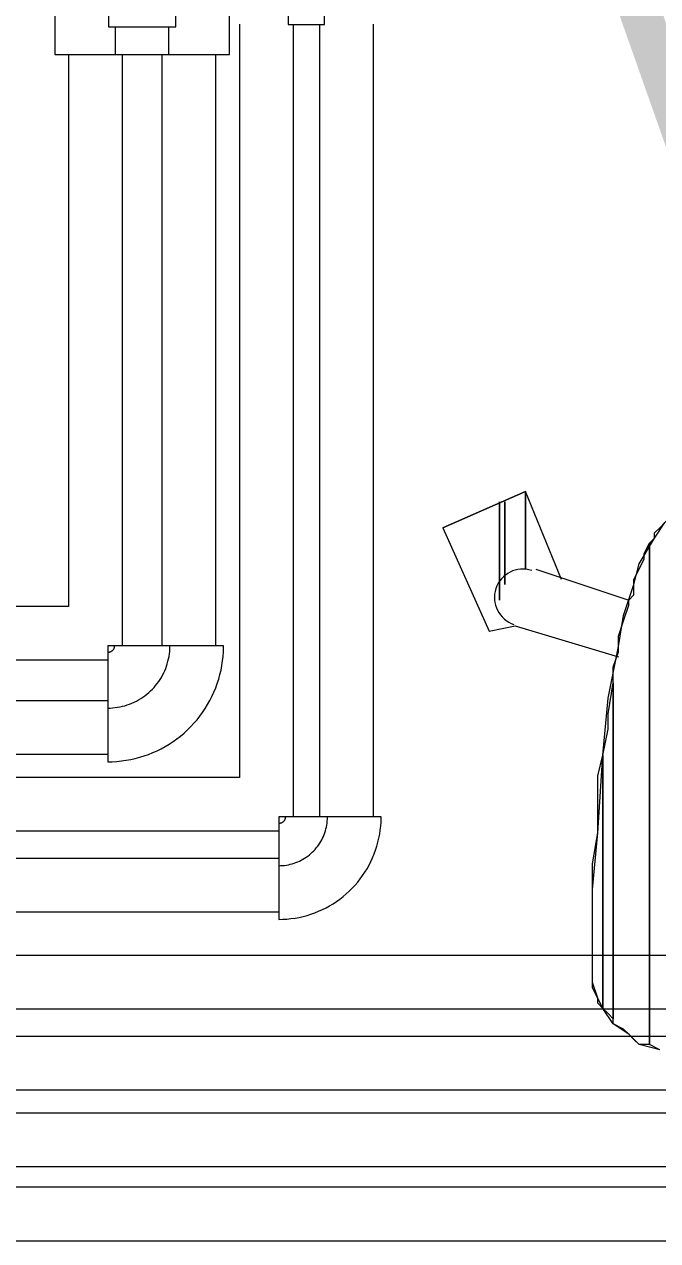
# Model space of a CAD drawing. Header units: metres. Extents: x 29 to 86.9, y -23.2 to 39.7.
# Drawn here: x 75.393 to 75.693, y -14.673 to -14.098 of the extents above; entities that cross this region are included whole.
import ezdxf

# ---------------------------------------------------------------- set-up
doc = ezdxf.new("R2010")
doc.units = ezdxf.units.M
doc.header["$LTSCALE"] = 100
doc.layers.get('0').update_dxf_attribs({"color": 254})
for name, color, linetype, lineweight in [('A-ANNO-NOTE', 7, 'Continuous', 9), ('Arqui', 8, 'Continuous', 0), ('P-PIPE', 7, 'Continuous', 18)]:
    doc.layers.add(name, color=color, linetype=linetype, lineweight=lineweight)
doc.styles.add('SansSerif_1', font='SANSS__.TTF', dxfattribs={"width": 0.9, "height": 0.0018})

# ---------------------------------------------------------------- blocks, each defined once
blk = doc.blocks.new('A$C9582355f')
at = {"layer": 'Arqui'}
for points in [[(46.66477, 8.80383), (46.64765, 8.8454), (46.60852, 8.82828), (46.63053, 8.77937), (46.64275, 8.78182), (46.69167, 8.76714)], [(46.60852, 8.82828), (46.64765, 8.8454)], [(46.64765, 8.8454), (46.64765, 8.80872), (46.64765, 8.8454)], [(46.64765, 8.8454), (46.64765, 8.80872), (46.64765, 8.8454)], [(46.63542, 8.84051), (46.63542, 8.79405), (46.63542, 8.84051)], [(46.63542, 8.84051), (46.63542, 8.79405), (46.63542, 8.84051)], [(46.63786, 8.84051), (46.63786, 8.80138), (46.63786, 8.84051)], [(46.63786, 8.84051), (46.63786, 8.80138), (46.63786, 8.84051)], [(46.65254, 8.80872), (46.69656, 8.79405), (46.699, 8.79649), (46.699, 8.80383), (46.70145, 8.80872), (46.70389, 8.81361), (46.70389, 8.81606), (46.70634, 8.82095), (46.70879, 8.82339), (46.70879, 8.82584), (46.71123, 8.82828), (46.71368, 8.83073), (46.71612, 8.83318), (46.71857, 8.83562), (46.72101, 8.83562), (46.72346, 8.83807), (46.72835, 8.83807), (46.7308, 8.83807), (46.73569, 8.83807), (46.73813, 8.83807)], [(46.71123, 8.58128), (46.70145, 8.58372), (46.69656, 8.58862), (46.68922, 8.59351), (46.68433, 8.60084), (46.68188, 8.60574), (46.67944, 8.61307), (46.67944, 8.61796), (46.67944, 8.6253), (46.67944, 8.63997), (46.67944, 8.65709), (46.68188, 8.68399), (46.68433, 8.72068), (46.68678, 8.74758), (46.69167, 8.77204), (46.69411, 8.78671), (46.699, 8.80138), (46.70145, 8.81117), (46.70879, 8.82339), (46.71368, 8.83073)], [(46.70634, 8.82095), (46.70634, 8.58372), (46.70634, 8.82095)], [(46.71123, 8.58128), (46.70634, 8.58372), (46.70145, 8.58372), (46.699, 8.58617), (46.69656, 8.58862), (46.69411, 8.59106), (46.68922, 8.59351), (46.68922, 8.59595), (46.68678, 8.5984), (46.68433, 8.60084), (46.68188, 8.60329), (46.68188, 8.60574), (46.67944, 8.61063), (46.67944, 8.61307), (46.67944, 8.61796), (46.67944, 8.62041), (46.67944, 8.62285), (46.67944, 8.6253), (46.67944, 8.63264), (46.67944, 8.64486), (46.67944, 8.6522), (46.67944, 8.66198), (46.67944, 8.66932), (46.68188, 8.68399), (46.68188, 8.70111), (46.68188, 8.7109), (46.68433, 8.72068), (46.68678, 8.73291), (46.68678, 8.74024), (46.68922, 8.75492), (46.68922, 8.76225), (46.69167, 8.76959), (46.69167, 8.77693), (46.69411, 8.78426), (46.69656, 8.7916), (46.69656, 8.79405)], [(46.68922, 8.75492), (46.68922, 8.59595), (46.68922, 8.75492)], [(46.68433, 8.72068), (46.68433, 8.60084), (46.68433, 8.72068)]]:
    blk.add_lwpolyline(points, dxfattribs=at)
blk.add_arc((46.64642, 8.79527), 0.01345, 71.7527, 251.75216, dxfattribs=at)
blk = doc.blocks.new('Ball_Valve-Brass-Standard_Port-WATTS-WBVS3-0_38_Thru_3_00_Inch-Soldered - 3_8_-V34-NIVEL 02')
at = {"layer": 'P-PIPE', "color": 11, "true_color": 0xff8080}
for p, q in [((75.56157, -13.99588), (75.55908, -13.99588)), ((75.55908, -13.99588), (75.55908, -14.05063)), ((75.55908, -14.05063), (75.55908, -13.99588)), ((75.55908, -13.99588), (75.56157, -13.99588)), ((75.56157, -14.05166), (75.56157, -13.99588)), ((75.56157, -13.99588), (75.56157, -14.05166)), ((75.55908, -14.05063), (75.54638, -14.06333)), ((75.54638, -14.06333), (75.55908, -14.05063)), ((75.54887, -14.06436), (75.56157, -14.05166)), ((75.56157, -14.05166), (75.54887, -14.06436)), ((75.51803, -14.05621), (75.51803, -14.06314)), ((75.52664, -14.05621), (75.51803, -14.05621)), ((75.53525, -14.05621), (75.52664, -14.05621)), ((75.53525, -14.06314), (75.53525, -14.05621)), ((75.51473, -14.06314), (75.51473, -14.09121)), ((75.52664, -14.06314), (75.51473, -14.06314)), ((75.52664, -14.06314), (75.51803, -14.06314)), ((75.53525, -14.06314), (75.52664, -14.06314)), ((75.53856, -14.06314), (75.52664, -14.06314)), ((75.53856, -14.06898), (75.53856, -14.06314)), ((75.54638, -14.06333), (75.54638, -14.08793)), ((75.54638, -14.08793), (75.54638, -14.06333)), ((75.54638, -14.06898), (75.53856, -14.06898)), ((75.54638, -14.08473), (75.54638, -14.06898)), ((75.54638, -14.08473), (75.54638, -14.06898)), ((75.54887, -14.08793), (75.54887, -14.06436)), ((75.54887, -14.06436), (75.54887, -14.08793)), ((75.53856, -14.08473), (75.54638, -14.08473)), ((75.53856, -14.09121), (75.53856, -14.08473)), ((75.51473, -14.09121), (75.52664, -14.09121)), ((75.51803, -14.09121), (75.51803, -14.09751)), ((75.51803, -14.09121), (75.52664, -14.09121)), ((75.52664, -14.09121), (75.53525, -14.09121)), ((75.52664, -14.09121), (75.53856, -14.09121)), ((75.53525, -14.09751), (75.53525, -14.09121)), ((75.54638, -14.08793), (75.54887, -14.08793)), ((75.54887, -14.08793), (75.54638, -14.08793)), ((75.51803, -14.09751), (75.52664, -14.09751)), ((75.52664, -14.09751), (75.53525, -14.09751))]:
    blk.add_line(p, q, dxfattribs=at)
for points in [[(75.53856, -14.06898), (75.53854, -14.06898), (75.53849, -14.06905), (75.53836, -14.06926), (75.53824, -14.06947), (75.53807, -14.06974), (75.53787, -14.07007), (75.53768, -14.07037), (75.53752, -14.07064), (75.53741, -14.07085), (75.5373, -14.07108), (75.53713, -14.07138), (75.53691, -14.07179), (75.5367, -14.07223), (75.53656, -14.07255), (75.53648, -14.07274), (75.53642, -14.07289), (75.53637, -14.07303), (75.5363, -14.07323), (75.53617, -14.07359), (75.53599, -14.07411), (75.53584, -14.07466), (75.53574, -14.07511), (75.53569, -14.07545), (75.53565, -14.0758), (75.53561, -14.07626), (75.53559, -14.07686), (75.53561, -14.07745), (75.53565, -14.07792), (75.53569, -14.07827), (75.53574, -14.07861), (75.53584, -14.07906), (75.53599, -14.0796), (75.53617, -14.08013), (75.5363, -14.08048), (75.53637, -14.08068), (75.53643, -14.08083), (75.53648, -14.08098), (75.53656, -14.08116), (75.5367, -14.08149), (75.53691, -14.08193), (75.53713, -14.08233), (75.5373, -14.08264), (75.53741, -14.08286), (75.53753, -14.08308), (75.53768, -14.08334), (75.53787, -14.08365), (75.53807, -14.08397), (75.53824, -14.08424), (75.53836, -14.08446), (75.53849, -14.08467), (75.53854, -14.08473), (75.53856, -14.08473)], [(75.53856, -14.08473), (75.53854, -14.08473), (75.53849, -14.08467), (75.53836, -14.08446), (75.53824, -14.08424), (75.53807, -14.08397), (75.53787, -14.08365), (75.53768, -14.08334), (75.53753, -14.08308), (75.53741, -14.08286), (75.5373, -14.08264), (75.53713, -14.08233), (75.53691, -14.08193), (75.5367, -14.08149), (75.53656, -14.08116), (75.53648, -14.08098), (75.53643, -14.08083), (75.53637, -14.08068), (75.5363, -14.08048), (75.53617, -14.08013), (75.53599, -14.0796), (75.53584, -14.07906), (75.53574, -14.07861), (75.53569, -14.07827), (75.53565, -14.07792), (75.53561, -14.07745), (75.53559, -14.07686), (75.53561, -14.07626), (75.53565, -14.0758), (75.53569, -14.07545), (75.53574, -14.07511), (75.53584, -14.07466), (75.53599, -14.07411), (75.53617, -14.07359), (75.5363, -14.07323), (75.53637, -14.07303), (75.53642, -14.07289), (75.53648, -14.07274), (75.53656, -14.07255), (75.5367, -14.07223), (75.53691, -14.07179), (75.53713, -14.07138), (75.5373, -14.07108), (75.53741, -14.07085), (75.53752, -14.07064), (75.53768, -14.07037), (75.53787, -14.07007), (75.53807, -14.06974), (75.53824, -14.06947), (75.53836, -14.06926), (75.53849, -14.06905), (75.53854, -14.06898), (75.53856, -14.06898)]]:
    blk.add_open_spline(points, degree=3, knots=[0, 0, 0, 0, 0.055556, 0.083333, 0.111111, 0.138889, 0.166667, 0.194444, 0.208333, 0.222222, 0.236111, 0.25, 0.277778, 0.305556, 0.319444, 0.326389, 0.333333, 0.340278, 0.347222, 0.361111, 0.388889, 0.416667, 0.430556, 0.444444, 0.458333, 0.472222, 0.5, 0.527778, 0.541667, 0.555556, 0.569444, 0.583333, 0.611111, 0.638889, 0.652778, 0.659722, 0.666667, 0.673611, 0.680556, 0.694444, 0.722222, 0.75, 0.763889, 0.777778, 0.791667, 0.805556, 0.833333, 0.861111, 0.888889, 0.916667, 0.944444, 1, 1, 1, 1], dxfattribs=at)
blk = doc.blocks.new('Ball_Valve-Brass-Standard_Port-WATTS-WBVS3-0_38_Thru_3_00_Inch-Soldered - 5_8_-2319746-NIVEL 02')
at = {"layer": 'P-PIPE', "color": 1, "true_color": 0xff0000}
for p, q in [((72.14666, -18.81388), (72.14666, -18.82691)), ((72.15936, -18.81388), (72.14666, -18.81388)), ((72.17206, -18.81388), (72.15936, -18.81388)), ((72.17206, -18.82691), (72.17206, -18.81388)), ((72.14348, -18.82691), (72.14348, -18.86831)), ((72.15936, -18.82691), (72.14348, -18.82691)), ((72.15936, -18.82691), (72.14666, -18.82691)), ((72.17206, -18.82691), (72.15936, -18.82691)), ((72.17523, -18.82691), (72.15936, -18.82691)), ((72.17523, -18.83928), (72.17523, -18.82691)), ((72.18351, -18.83928), (72.17523, -18.83928)), ((72.18351, -18.86223), (72.18351, -18.83535)), ((72.18351, -18.83535), (72.18631, -18.83535)), ((72.18631, -18.83535), (72.18351, -18.83535)), ((72.18351, -18.83535), (72.18351, -18.86223)), ((72.18351, -18.85833), (72.18351, -18.83928)), ((72.18351, -18.85833), (72.18351, -18.83928)), ((72.18631, -18.83535), (72.18631, -18.86108)), ((72.18631, -18.86108), (72.18631, -18.83535)), ((72.17523, -18.85833), (72.18351, -18.85833)), ((72.17523, -18.86831), (72.17523, -18.85833)), ((72.20101, -18.87973), (72.18351, -18.86223)), ((72.18351, -18.86223), (72.20101, -18.87973)), ((72.18631, -18.86108), (72.20381, -18.87858)), ((72.20381, -18.87858), (72.18631, -18.86108)), ((72.14348, -18.86831), (72.15936, -18.86831)), ((72.14666, -18.86831), (72.14666, -18.88373)), ((72.14666, -18.86831), (72.15936, -18.86831)), ((72.15936, -18.86831), (72.17206, -18.86831)), ((72.15936, -18.86831), (72.17523, -18.86831)), ((72.17206, -18.88373), (72.17206, -18.86831)), ((72.20381, -18.87858), (72.20381, -18.94088)), ((72.20381, -18.94088), (72.20381, -18.87858)), ((72.14666, -18.88373), (72.15936, -18.88373)), ((72.15936, -18.88373), (72.17206, -18.88373)), ((72.20101, -18.94088), (72.20101, -18.87973)), ((72.20101, -18.87973), (72.20101, -18.94088)), ((72.20381, -18.94088), (72.20101, -18.94088)), ((72.20101, -18.94088), (72.20381, -18.94088))]:
    blk.add_line(p, q, dxfattribs=at)
for points in [[(72.17523, -18.85833), (72.17522, -18.85833), (72.17516, -18.85825), (72.17502, -18.858), (72.17489, -18.85775), (72.17471, -18.85742), (72.17448, -18.85703), (72.17428, -18.85666), (72.17411, -18.85634), (72.17399, -18.85608), (72.17387, -18.85581), (72.17369, -18.85544), (72.17345, -18.85494), (72.17322, -18.85441), (72.17305, -18.85396), (72.17293, -18.85361), (72.17282, -18.85325), (72.17267, -18.85276), (72.17248, -18.85212), (72.17229, -18.85132), (72.17216, -18.8505), (72.17209, -18.84966), (72.17207, -18.84881), (72.17209, -18.84795), (72.17216, -18.84711), (72.17229, -18.84629), (72.17248, -18.8455), (72.17267, -18.84486), (72.17282, -18.84437), (72.17293, -18.84401), (72.17305, -18.84366), (72.17322, -18.84321), (72.17345, -18.84267), (72.17369, -18.84218), (72.17387, -18.8418), (72.17399, -18.84153), (72.17412, -18.84127), (72.17428, -18.84095), (72.17448, -18.84058), (72.17471, -18.84019), (72.17489, -18.83987), (72.17502, -18.83961), (72.17516, -18.83936), (72.17522, -18.83928), (72.17523, -18.83928)], [(72.17523, -18.83928), (72.17522, -18.83928), (72.17516, -18.83936), (72.17502, -18.83961), (72.17489, -18.83987), (72.17471, -18.84019), (72.17448, -18.84058), (72.17428, -18.84095), (72.17412, -18.84127), (72.17399, -18.84153), (72.17387, -18.8418), (72.17369, -18.84218), (72.17345, -18.84267), (72.17322, -18.84321), (72.17305, -18.84366), (72.17293, -18.84401), (72.17282, -18.84437), (72.17267, -18.84486), (72.17248, -18.8455), (72.17229, -18.84629), (72.17216, -18.84711), (72.17209, -18.84795), (72.17207, -18.84881), (72.17209, -18.84966), (72.17216, -18.8505), (72.17229, -18.85132), (72.17248, -18.85212), (72.17267, -18.85276), (72.17282, -18.85325), (72.17293, -18.85361), (72.17305, -18.85396), (72.17322, -18.85441), (72.17345, -18.85494), (72.17369, -18.85544), (72.17387, -18.85581), (72.17399, -18.85608), (72.17411, -18.85634), (72.17428, -18.85666), (72.17448, -18.85703), (72.17471, -18.85742), (72.17489, -18.85775), (72.17502, -18.858), (72.17516, -18.85825), (72.17522, -18.85833), (72.17523, -18.85833)]]:
    blk.add_open_spline(points, degree=3, knots=[0, 0, 0, 0, 0.055556, 0.083333, 0.111111, 0.138889, 0.166667, 0.194444, 0.208333, 0.222222, 0.236111, 0.25, 0.277778, 0.305556, 0.319444, 0.333333, 0.347222, 0.361111, 0.388889, 0.416667, 0.444444, 0.472222, 0.5, 0.527778, 0.555556, 0.583333, 0.611111, 0.638889, 0.652778, 0.666667, 0.680556, 0.694444, 0.722222, 0.75, 0.763889, 0.777778, 0.791667, 0.805556, 0.833333, 0.861111, 0.888889, 0.916667, 0.944444, 1, 1, 1, 1], dxfattribs=at)
blk = doc.blocks.new('Elbow - Welded - REFRIGERACION-V10-NIVEL 02')
at = {"layer": 'P-PIPE', "color": 1, "true_color": 0xff0000}
for p, q in [((-0.01632, 0.01315), (-0.01632, -0.01315)), ((-0.01632, 0.01315), (-0.01632, -0.01315)), ((0.01315, 0.01632), (-0.01315, 0.01632)), ((0.01315, 0.01632), (-0.01315, 0.01632))]:
    blk.add_line(p, q, dxfattribs=at)
at = {"layer": 'P-PIPE', "color": 1, "true_color": 0xff0000, "flags": 128}
for points in [[(-0.01632, -0.01315), (-0.01514, -0.01312), (-0.01397, -0.01305), (-0.01279, -0.01293), (-0.01163, -0.01277), (-0.01047, -0.01256), (-0.00932, -0.0123), (-0.00818, -0.012), (-0.00705, -0.01165), (-0.00594, -0.01126), (-0.00485, -0.01082), (-0.00377, -0.01034), (-0.00271, -0.00982), (-0.00168, -0.00925), (-0.00067, -0.00865), (0.00032, -0.008), (0.00128, -0.00731), (0.00221, -0.00659), (0.00311, -0.00583), (0.00398, -0.00504), (0.00482, -0.00421), (0.00562, -0.00335), (0.00639, -0.00245), (0.00712, -0.00153), (0.00782, -0.00058), (0.00847, 0.0004), (0.00909, 0.0014), (0.00967, 0.00243), (0.0102, 0.00348), (0.01069, 0.00455), (0.01114, 0.00564), (0.01155, 0.00675), (0.01191, 0.00787), (0.01222, 0.00901), (0.01249, 0.01016), (0.01272, 0.01131), (0.01289, 0.01248), (0.01303, 0.01365), (0.01311, 0.01483), (0.01314, 0.016), (0.01315, 0.01632)], [(-0.01315, 0.01632), (-0.01315, 0.01619), (-0.01316, 0.01607), (-0.01317, 0.01594), (-0.01319, 0.01582), (-0.01321, 0.01569), (-0.01324, 0.01557), (-0.01327, 0.01544), (-0.01331, 0.01532), (-0.01335, 0.0152), (-0.0134, 0.01509), (-0.01345, 0.01497), (-0.01351, 0.01486), (-0.01357, 0.01474), (-0.01363, 0.01463), (-0.0137, 0.01453), (-0.01377, 0.01443), (-0.01385, 0.01433), (-0.01393, 0.01423), (-0.01402, 0.01413), (-0.01411, 0.01404), (-0.0142, 0.01396), (-0.0143, 0.01387), (-0.0144, 0.0138), (-0.0145, 0.01372), (-0.01461, 0.01365), (-0.01471, 0.01358), (-0.01483, 0.01352), (-0.01494, 0.01346), (-0.01505, 0.01341), (-0.01517, 0.01336), (-0.01529, 0.01332), (-0.01541, 0.01328), (-0.01553, 0.01325), (-0.01566, 0.01322), (-0.01578, 0.01319), (-0.01591, 0.01317), (-0.01603, 0.01316), (-0.01616, 0.01315), (-0.01629, 0.01315), (-0.01632, 0.01315)]]:
    blk.add_lwpolyline(points, dxfattribs=at)
blk = doc.blocks.new('Elbow - Welded - REFRIGERACION-V15-NIVEL 02')
at = {"layer": 'P-PIPE', "color": 11, "true_color": 0xff8080}
for p, q in [((0.00997, 0.01315), (-0.00997, 0.01315)), ((0.00997, 0.01315), (-0.00997, 0.01315)), ((-0.01315, 0.00997), (-0.01315, -0.00997)), ((-0.01315, 0.00997), (-0.01315, -0.00997))]:
    blk.add_line(p, q, dxfattribs=at)
at = {"layer": 'P-PIPE', "color": 11, "true_color": 0xff8080, "flags": 128}
for points in [[(-0.01315, -0.00997), (-0.01222, -0.00995), (-0.0113, -0.0099), (-0.01038, -0.00981), (-0.00946, -0.00968), (-0.00855, -0.00951), (-0.00765, -0.00931), (-0.00676, -0.00907), (-0.00587, -0.0088), (-0.005, -0.00849), (-0.00414, -0.00815), (-0.0033, -0.00777), (-0.00247, -0.00736), (-0.00166, -0.00692), (-0.00087, -0.00644), (-0.00009, -0.00593), (0.00066, -0.0054), (0.00139, -0.00483), (0.0021, -0.00423), (0.00278, -0.00361), (0.00344, -0.00296), (0.00407, -0.00228), (0.00467, -0.00158), (0.00525, -0.00086), (0.00579, -0.00011), (0.00631, 0.00066), (0.00679, 0.00144), (0.00724, 0.00225), (0.00766, 0.00307), (0.00805, 0.00391), (0.0084, 0.00477), (0.00872, 0.00564), (0.009, 0.00652), (0.00925, 0.00741), (0.00946, 0.00831), (0.00964, 0.00922), (0.00977, 0.01013), (0.00988, 0.01105), (0.00994, 0.01197), (0.00997, 0.0129), (0.00997, 0.01315)], [(-0.00997, 0.01315), (-0.00997, 0.01302), (-0.00998, 0.01289), (-0.00999, 0.01277), (-0.01001, 0.01264), (-0.01003, 0.01252), (-0.01006, 0.01239), (-0.0101, 0.01227), (-0.01013, 0.01215), (-0.01018, 0.01203), (-0.01022, 0.01191), (-0.01027, 0.01179), (-0.01033, 0.01168), (-0.01039, 0.01157), (-0.01046, 0.01146), (-0.01053, 0.01135), (-0.0106, 0.01125), (-0.01068, 0.01115), (-0.01076, 0.01105), (-0.01085, 0.01096), (-0.01093, 0.01087), (-0.01103, 0.01078), (-0.01112, 0.0107), (-0.01122, 0.01062), (-0.01133, 0.01055), (-0.01143, 0.01047), (-0.01154, 0.01041), (-0.01165, 0.01035), (-0.01176, 0.01029), (-0.01188, 0.01024), (-0.012, 0.01019), (-0.01212, 0.01014), (-0.01224, 0.0101), (-0.01236, 0.01007), (-0.01248, 0.01004), (-0.01261, 0.01002), (-0.01273, 0.01), (-0.01286, 0.00998), (-0.01299, 0.00998), (-0.01311, 0.00997), (-0.01315, 0.00997)]]:
    blk.add_lwpolyline(points, dxfattribs=at)
blk = doc.blocks.new('VALVULA DE BOLA - VALVULA DE BOLA-580206-NIVEL 02')
at = {"layer": 'A-ANNO-NOTE', "insert": (-0.0017078, 0.0011891), "char_height": 0.0018, "width": 0.004329113, "attachment_point": 1, "style": 'SansSerif_1'}
blk.add_mtext('V.B', dxfattribs=at)

msp = doc.modelspace()

# ---------------------------------------------------------------- linework, layer by layer
at = {"layer": 'P-PIPE', "color": 1, "true_color": 0xff0000}
for p, q in [((75.40758, -14.04198), (75.40758, -14.11183)), ((75.49013, -14.11183), (75.49013, -14.04198)), ((75.40758, -14.11183), (75.49013, -14.11183)), ((75.41393, -14.11183), (75.41393, -14.37297)), ((75.43933, -14.11183), (75.43933, -14.39157)), ((75.45838, -14.39157), (75.45838, -14.11183)), ((75.48378, -14.39157), (75.48378, -14.11183)), ((75.41393, -14.37297), (72.36198, -14.37297)), ((75.4874, -14.39157), (75.43253, -14.39157)), ((75.43253, -14.39157), (75.43253, -14.44644)), ((75.43253, -14.39837), (72.34338, -14.39837)), ((72.34338, -14.41742), (75.43253, -14.41742)), ((72.34338, -14.44282), (75.43253, -14.44282)), ((80.65785, -14.53811), (72.51886, -14.53811)), ((80.65785, -14.56351), (72.50026, -14.56351)), ((72.50026, -14.57621), (80.65785, -14.57621)), ((72.50026, -14.60161), (80.63925, -14.60161))]:
    msp.add_line(p, q, dxfattribs=at)
at = {"layer": 'P-PIPE', "color": 11, "true_color": 0xff8080}
for p, q in [((75.49489, -14.09755), (75.49489, -14.45387)), ((75.52029, -14.09755), (75.52029, -14.47247)), ((75.53299, -14.47247), (75.53299, -14.09755)), ((75.55839, -14.47247), (75.55839, -14.09755)), ((75.49489, -14.45387), (72.2766, -14.45387)), ((75.56201, -14.47247), (75.5135, -14.47247)), ((75.5135, -14.47247), (75.5135, -14.52099)), ((75.5135, -14.47927), (72.25799, -14.47927)), ((72.25799, -14.49197), (75.5135, -14.49197)), ((72.25799, -14.51737), (75.5135, -14.51737)), ((80.58698, -14.61265), (72.43676, -14.61265)), ((80.58698, -14.63805), (72.41815, -14.63805)), ((72.41815, -14.64758), (80.58698, -14.64758)), ((72.41815, -14.67298), (80.56838, -14.67298))]:
    msp.add_line(p, q, dxfattribs=at)
at = {"layer": 'P-PIPE', "color": 1, "true_color": 0xff0000, "flags": 128}
msp.add_lwpolyline([(75.43253, -14.44644), (75.43473, -14.44639), (75.43692, -14.44626), (75.4391, -14.44604), (75.44128, -14.44574), (75.44343, -14.44534), (75.44558, -14.44487), (75.4477, -14.4443), (75.44979, -14.44365), (75.45186, -14.44292), (75.4539, -14.44211), (75.4559, -14.44121), (75.45787, -14.44024), (75.4598, -14.43919), (75.46168, -14.43806), (75.46352, -14.43685), (75.4653, -14.43558), (75.46703, -14.43423), (75.46871, -14.43282), (75.47033, -14.43134), (75.47189, -14.4298), (75.47339, -14.42819), (75.47482, -14.42653), (75.47619, -14.42481), (75.47748, -14.42304), (75.4787, -14.42122), (75.47985, -14.41935), (75.48093, -14.41743), (75.48192, -14.41548), (75.48284, -14.41348), (75.48367, -14.41145), (75.48443, -14.40939), (75.4851, -14.4073), (75.48569, -14.40519), (75.48619, -14.40305), (75.4866, -14.4009), (75.48693, -14.39873), (75.48718, -14.39655), (75.48733, -14.39436), (75.4874, -14.39216), (75.4874, -14.39157)], dxfattribs=at)
at = {"layer": 'P-PIPE', "color": 11, "true_color": 0xff8080, "flags": 128}
msp.add_lwpolyline([(75.5135, -14.52099), (75.51544, -14.52095), (75.51737, -14.52084), (75.5193, -14.52064), (75.52123, -14.52037), (75.52314, -14.52002), (75.52503, -14.5196), (75.5269, -14.5191), (75.52876, -14.51853), (75.53059, -14.51788), (75.53239, -14.51716), (75.53416, -14.51637), (75.5359, -14.51551), (75.5376, -14.51458), (75.53927, -14.51358), (75.54089, -14.51252), (75.54247, -14.51139), (75.544, -14.5102), (75.54549, -14.50895), (75.54692, -14.50764), (75.5483, -14.50628), (75.54963, -14.50486), (75.55089, -14.50339), (75.5521, -14.50187), (75.55324, -14.5003), (75.55432, -14.49869), (75.55534, -14.49703), (75.55629, -14.49534), (75.55717, -14.49361), (75.55798, -14.49185), (75.55872, -14.49005), (75.55938, -14.48823), (75.55998, -14.48638), (75.5605, -14.48451), (75.56094, -14.48263), (75.56131, -14.48072), (75.5616, -14.4788), (75.56181, -14.47687), (75.56195, -14.47494), (75.56201, -14.473), (75.56201, -14.47247)], dxfattribs=at)
at = {"layer": 'P-PIPE', "color": 1, "true_color": 0xff0000}
msp.add_arc((75.43253, -14.39157), 0.00035, 270, 0, dxfattribs=at)
msp.add_arc((75.43253, -14.39157), 0.00035, 270, 0, dxfattribs=at)
at = {"layer": 'P-PIPE', "color": 11, "true_color": 0xff8080}
msp.add_arc((75.5135, -14.47247), 0.000329, 270, 0, dxfattribs=at)
msp.add_arc((75.5135, -14.47247), 0.000329, 270, 0, dxfattribs=at)

# ---------------------------------------------------------------- block references
msp.add_blockref('A$C9582355f', (28.98266, -23.16397))
at = {"layer": 'A-ANNO-NOTE', "xscale": 100, "yscale": 100, "zscale": 100}
msp.add_blockref('VALVULA DE BOLA - VALVULA DE BOLA-580206-NIVEL 02', (75.80504, -14.1), dxfattribs=at)
at = {"layer": 'P-PIPE', "color": 1, "true_color": 0xff0000, "rotation": 180}
msp.add_blockref('Ball_Valve-Brass-Standard_Port-WATTS-WBVS3-0_38_Thru_3_00_Inch-Soldered - 5_8_-2319746-NIVEL 02', (147.60821, -32.92571), dxfattribs=at)
at = {"layer": 'P-PIPE', "color": 11, "true_color": 0xff8080}
for name, p in [('Ball_Valve-Brass-Standard_Port-WATTS-WBVS3-0_38_Thru_3_00_Inch-Soldered - 3_8_-V34-NIVEL 02', (0, -0.00005)), ('Elbow - Welded - REFRIGERACION-V15-NIVEL 02', (75.52664, -14.48562))]:
    msp.add_blockref(name, p, dxfattribs=at)
at = {"layer": 'P-PIPE', "color": 1, "true_color": 0xff0000}
msp.add_blockref('Elbow - Welded - REFRIGERACION-V10-NIVEL 02', (75.44886, -14.40789), dxfattribs=at)

doc.saveas('drawing.dxf')
